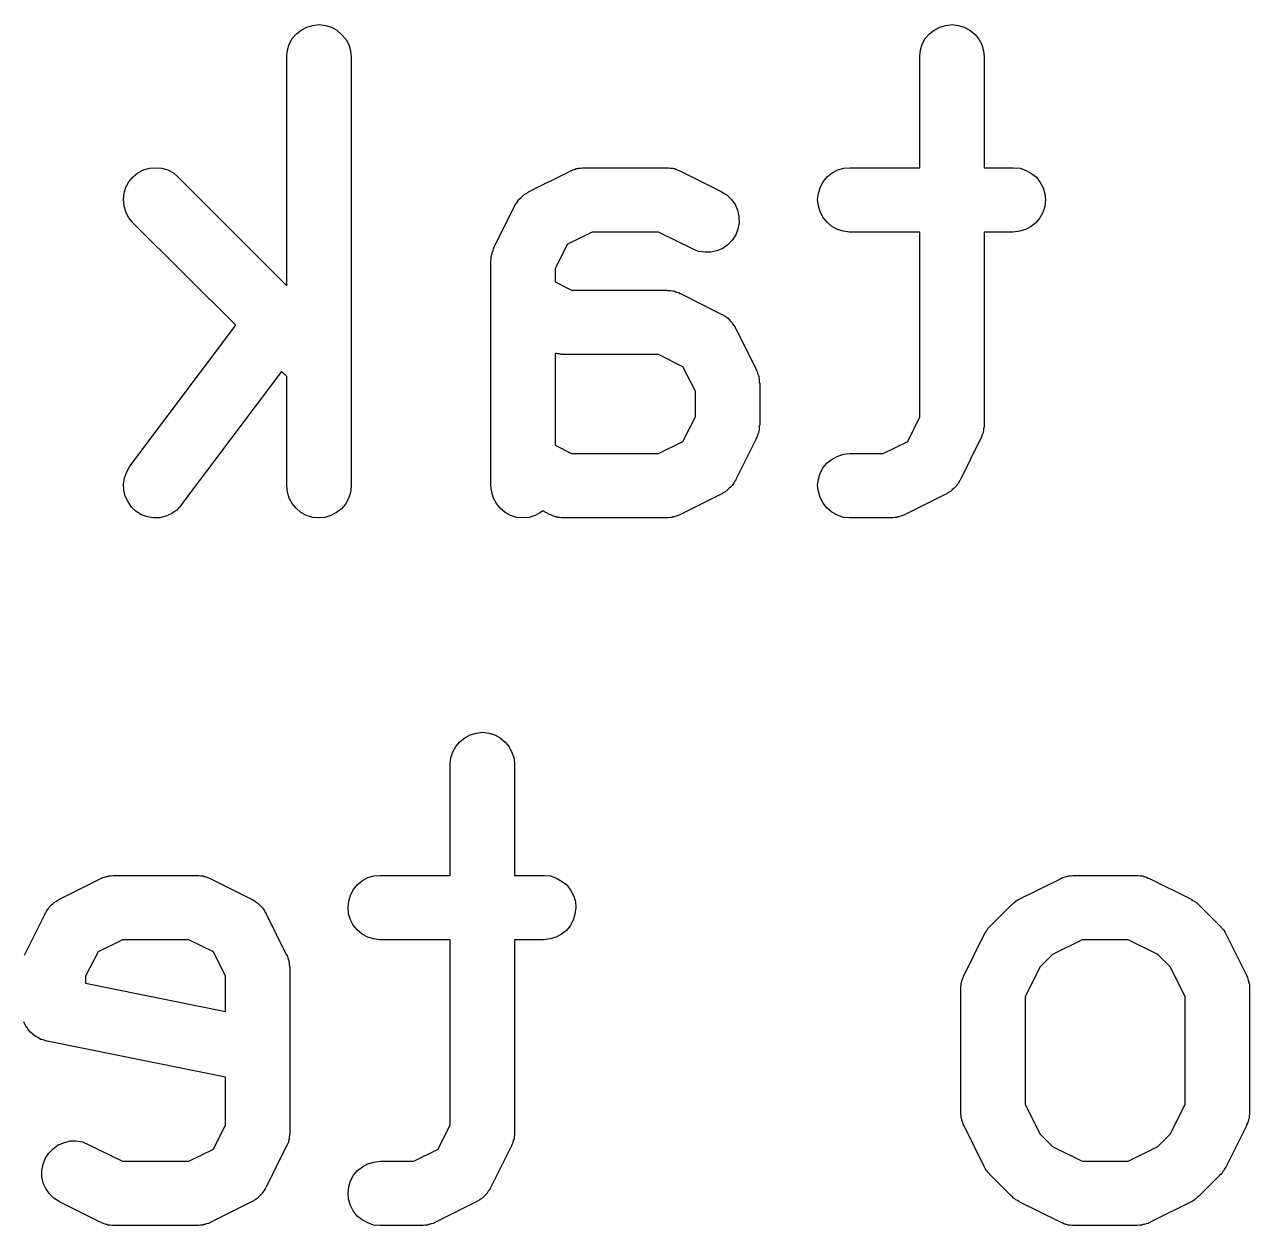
# Model space of a CAD drawing. Extents: x 131.5 to 184.4, y -145.8 to -137.7.
# Drawn here: x 160.279 to 163.136, y -145.467 to -142.667 of the extents above; entities that cross this region are included whole.
import ezdxf

# ---------------------------------------------------------------- set-up
doc = ezdxf.new("R2010")
doc.units = 0
doc.layers.add('BLACK', color=7, linetype='CONTINUOUS')

msp = doc.modelspace()

# ---------------------------------------------------------------- linework, layer by layer
at = {"layer": 'BLACK', "linetype": 'CONTINUOUS'}
for p, q in [((160.914, -142.689), (160.925, -142.68)), ((160.925, -142.68), (160.938, -142.673)), ((160.938, -142.673), (160.952, -142.669)), ((160.952, -142.669), (160.967, -142.667)), ((160.967, -142.667), (160.981, -142.669)), ((160.981, -142.669), (160.995, -142.673)), ((160.995, -142.673), (161.008, -142.68)), ((161.008, -142.68), (161.019, -142.69)), ((162.39, -142.689), (162.401, -142.68)), ((162.401, -142.68), (162.414, -142.673)), ((162.414, -142.673), (162.428, -142.669)), ((162.428, -142.669), (162.443, -142.667)), ((162.443, -142.667), (162.457, -142.669)), ((162.457, -142.669), (162.471, -142.673)), ((162.471, -142.673), (162.484, -142.68)), ((162.484, -142.68), (162.496, -142.69)), ((160.897, -142.713), (160.904, -142.7)), ((160.904, -142.7), (160.914, -142.689)), ((161.019, -142.69), (161.029, -142.701)), ((161.029, -142.701), (161.036, -142.714)), ((162.373, -142.713), (162.38, -142.7)), ((162.38, -142.7), (162.39, -142.689)), ((162.496, -142.69), (162.505, -142.701)), ((162.505, -142.701), (162.512, -142.714)), ((160.891, -142.741), (160.893, -142.727)), ((160.893, -142.727), (160.897, -142.713)), ((161.036, -142.714), (161.04, -142.728)), ((161.04, -142.728), (161.041, -142.742)), ((162.367, -142.741), (162.369, -142.727)), ((162.369, -142.727), (162.373, -142.713)), ((162.512, -142.714), (162.516, -142.728)), ((162.516, -142.728), (162.517, -142.742)), ((160.891, -142.742), (160.891, -142.741)), ((160.891, -143.276), (160.891, -142.742)), ((161.041, -142.742), (161.041, -143.742)), ((162.367, -142.742), (162.367, -142.741)), ((162.367, -143.001), (162.367, -142.742)), ((162.517, -142.742), (162.517, -143.001)), ((160.523, -143.034), (160.533, -143.022)), ((160.533, -143.022), (160.544, -143.013)), ((160.544, -143.013), (160.557, -143.006)), ((160.557, -143.006), (160.571, -143.002)), ((160.571, -143.002), (160.585, -143.001)), ((160.585, -143.001), (160.6, -143.002)), ((160.6, -143.002), (160.614, -143.006)), ((160.614, -143.006), (160.627, -143.013)), ((160.627, -143.013), (160.638, -143.023)), ((160.638, -143.023), (160.891, -143.276)), ((161.456, -143.056), (161.552, -143.009)), ((161.552, -143.009), (161.553, -143.008)), ((161.553, -143.008), (161.555, -143.007)), ((161.555, -143.007), (161.557, -143.006)), ((161.557, -143.006), (161.562, -143.005)), ((161.562, -143.005), (161.566, -143.003)), ((161.566, -143.003), (161.569, -143.003)), ((161.569, -143.003), (161.571, -143.002)), ((161.571, -143.002), (161.576, -143.002)), ((161.576, -143.002), (161.581, -143.001)), ((161.581, -143.001), (161.583, -143.001)), ((161.583, -143.001), (161.585, -143.001)), ((161.585, -143.001), (161.776, -143.001)), ((161.776, -143.001), (161.777, -143.001)), ((161.777, -143.001), (161.779, -143.001)), ((161.779, -143.001), (161.781, -143.001)), ((161.781, -143.001), (161.786, -143.002)), ((161.786, -143.002), (161.791, -143.002)), ((161.791, -143.002), (161.793, -143.003)), ((161.793, -143.003), (161.796, -143.003)), ((161.796, -143.003), (161.8, -143.005)), ((161.8, -143.005), (161.805, -143.007)), ((161.805, -143.007), (161.807, -143.008)), ((161.807, -143.008), (161.809, -143.009)), ((161.809, -143.009), (161.904, -143.056)), ((162.142, -143.034), (162.151, -143.022)), ((162.151, -143.022), (162.163, -143.013)), ((162.163, -143.013), (162.176, -143.006)), ((162.176, -143.006), (162.19, -143.002)), ((162.19, -143.002), (162.204, -143.001)), ((162.204, -143.001), (162.367, -143.001)), ((162.517, -143.001), (162.585, -143.001)), ((162.585, -143.001), (162.586, -143.001)), ((162.586, -143.001), (162.601, -143.002)), ((162.601, -143.002), (162.615, -143.007)), ((162.615, -143.007), (162.628, -143.014)), ((162.628, -143.014), (162.639, -143.023)), ((162.639, -143.023), (162.648, -143.035)), ((160.512, -143.06), (160.516, -143.046)), ((160.516, -143.046), (160.523, -143.034)), ((162.131, -143.061), (162.135, -143.047)), ((162.135, -143.047), (162.142, -143.034)), ((162.648, -143.035), (162.655, -143.048)), ((162.655, -143.048), (162.659, -143.062)), ((160.51, -143.075), (160.512, -143.06)), ((160.512, -143.09), (160.51, -143.075)), ((161.425, -143.086), (161.428, -143.081)), ((161.428, -143.081), (161.431, -143.077)), ((161.431, -143.077), (161.432, -143.075)), ((161.432, -143.075), (161.433, -143.074)), ((161.433, -143.074), (161.438, -143.07)), ((161.438, -143.07), (161.442, -143.066)), ((161.442, -143.066), (161.443, -143.065)), ((161.443, -143.065), (161.444, -143.064)), ((161.444, -143.064), (161.449, -143.061)), ((161.449, -143.061), (161.454, -143.058)), ((161.454, -143.058), (161.455, -143.057)), ((161.455, -143.057), (161.456, -143.056)), ((161.904, -143.056), (161.905, -143.057)), ((161.905, -143.057), (161.918, -143.065)), ((161.918, -143.065), (161.928, -143.075)), ((161.928, -143.075), (161.937, -143.087)), ((162.129, -143.075), (162.131, -143.061)), ((162.131, -143.09), (162.129, -143.075)), ((162.659, -143.062), (162.66, -143.076)), ((162.66, -143.076), (162.659, -143.091)), ((160.516, -143.104), (160.512, -143.09)), ((160.522, -143.117), (160.516, -143.104)), ((161.375, -143.185), (161.423, -143.09)), ((161.423, -143.089), (161.424, -143.087)), ((161.423, -143.09), (161.423, -143.089)), ((161.424, -143.087), (161.425, -143.086)), ((161.937, -143.087), (161.942, -143.1)), ((161.942, -143.1), (161.945, -143.115)), ((162.135, -143.104), (162.131, -143.09)), ((162.142, -143.117), (162.135, -143.104)), ((162.654, -143.105), (162.647, -143.118)), ((162.659, -143.091), (162.654, -143.105)), ((160.531, -143.128), (160.522, -143.117)), ((160.532, -143.129), (160.531, -143.128)), ((160.772, -143.368), (160.532, -143.129)), ((161.946, -143.129), (161.943, -143.144)), ((161.945, -143.115), (161.946, -143.129)), ((162.151, -143.128), (162.142, -143.117)), ((162.162, -143.138), (162.151, -143.128)), ((162.175, -143.145), (162.162, -143.138)), ((162.627, -143.138), (162.614, -143.145)), ((162.638, -143.129), (162.627, -143.138)), ((162.647, -143.118), (162.638, -143.129)), ((161.603, -143.151), (161.546, -143.179)), ((161.758, -143.151), (161.603, -143.151)), ((161.837, -143.19), (161.758, -143.151)), ((161.938, -143.157), (161.93, -143.17)), ((161.943, -143.144), (161.938, -143.157)), ((162.189, -143.149), (162.175, -143.145)), ((162.203, -143.151), (162.189, -143.149)), ((162.204, -143.151), (162.203, -143.151)), ((162.367, -143.151), (162.204, -143.151)), ((162.367, -143.582), (162.367, -143.151)), ((162.585, -143.151), (162.517, -143.151)), ((162.517, -143.151), (162.517, -143.6)), ((162.6, -143.149), (162.585, -143.151)), ((162.614, -143.145), (162.6, -143.149)), ((161.37, -143.199), (161.372, -143.194)), ((161.372, -143.194), (161.373, -143.189)), ((161.373, -143.189), (161.375, -143.187)), ((161.375, -143.187), (161.375, -143.185)), ((161.546, -143.179), (161.517, -143.236)), ((161.851, -143.196), (161.837, -143.19)), ((161.866, -143.198), (161.851, -143.196)), ((161.894, -143.195), (161.88, -143.198)), ((161.908, -143.189), (161.894, -143.195)), ((161.92, -143.18), (161.908, -143.189)), ((161.93, -143.17), (161.92, -143.18)), ((161.367, -143.218), (161.368, -143.215)), ((161.367, -143.219), (161.367, -143.218)), ((161.367, -143.742), (161.367, -143.219)), ((161.368, -143.208), (161.369, -143.203)), ((161.368, -143.213), (161.368, -143.208)), ((161.368, -143.215), (161.368, -143.213)), ((161.369, -143.203), (161.37, -143.201)), ((161.37, -143.201), (161.37, -143.199)), ((161.88, -143.198), (161.866, -143.198)), ((161.517, -143.236), (161.517, -143.267)), ((161.517, -143.267), (161.555, -143.286)), ((161.555, -143.286), (161.776, -143.286)), ((161.776, -143.286), (161.777, -143.286)), ((161.777, -143.286), (161.779, -143.287)), ((161.779, -143.287), (161.781, -143.287)), ((161.781, -143.287), (161.786, -143.287)), ((161.786, -143.287), (161.791, -143.288)), ((161.791, -143.288), (161.793, -143.289)), ((161.793, -143.289), (161.796, -143.289)), ((161.796, -143.289), (161.8, -143.291)), ((161.8, -143.291), (161.805, -143.292)), ((161.805, -143.292), (161.807, -143.294)), ((161.807, -143.294), (161.809, -143.294)), ((161.809, -143.294), (161.904, -143.342)), ((161.904, -143.342), (161.905, -143.342)), ((161.905, -143.342), (161.907, -143.343)), ((161.907, -143.343), (161.908, -143.344)), ((161.908, -143.344), (161.913, -143.347)), ((161.913, -143.347), (161.918, -143.35)), ((161.918, -143.35), (161.919, -143.352)), ((161.919, -143.352), (161.92, -143.352)), ((161.92, -143.352), (161.924, -143.357)), ((161.924, -143.357), (161.928, -143.361)), ((161.928, -143.361), (161.929, -143.362)), ((161.929, -143.362), (161.93, -143.363)), ((161.93, -143.363), (161.933, -143.368)), ((160.525, -143.697), (160.772, -143.368)), ((161.933, -143.368), (161.937, -143.373)), ((161.937, -143.373), (161.937, -143.374)), ((161.937, -143.374), (161.938, -143.376)), ((161.938, -143.376), (161.986, -143.471)), ((161.518, -143.434), (161.517, -143.434)), ((161.517, -143.434), (161.517, -143.648)), ((161.52, -143.434), (161.518, -143.434)), ((161.522, -143.435), (161.52, -143.434)), ((161.527, -143.435), (161.522, -143.435)), ((161.532, -143.436), (161.527, -143.435)), ((161.534, -143.436), (161.532, -143.436)), ((161.537, -143.436), (161.534, -143.436)), ((161.538, -143.436), (161.537, -143.436)), ((161.758, -143.436), (161.538, -143.436)), ((161.815, -143.465), (161.758, -143.436)), ((160.879, -143.476), (160.645, -143.787)), ((160.891, -143.488), (160.879, -143.476)), ((161.844, -143.522), (161.815, -143.465)), ((161.986, -143.471), (161.986, -143.472)), ((161.986, -143.472), (161.987, -143.474)), ((161.987, -143.474), (161.988, -143.476)), ((161.988, -143.476), (161.989, -143.481)), ((161.989, -143.481), (161.991, -143.485)), ((160.891, -143.742), (160.891, -143.488)), ((161.991, -143.485), (161.992, -143.488)), ((161.992, -143.488), (161.992, -143.49)), ((161.992, -143.49), (161.993, -143.495)), ((161.993, -143.495), (161.993, -143.5)), ((161.993, -143.5), (161.993, -143.502)), ((161.993, -143.502), (161.994, -143.504)), ((161.994, -143.504), (161.994, -143.6)), ((161.844, -143.582), (161.844, -143.522)), ((161.815, -143.639), (161.844, -143.582)), ((162.339, -143.639), (162.367, -143.582)), ((161.989, -143.624), (161.988, -143.629)), ((161.991, -143.619), (161.989, -143.624)), ((161.992, -143.615), (161.991, -143.617)), ((161.991, -143.617), (161.991, -143.619)), ((161.993, -143.61), (161.992, -143.615)), ((161.994, -143.601), (161.993, -143.603)), ((161.993, -143.603), (161.993, -143.605)), ((161.993, -143.605), (161.993, -143.61)), ((161.994, -143.6), (161.994, -143.601)), ((162.513, -143.624), (162.511, -143.629)), ((162.515, -143.619), (162.513, -143.624)), ((162.516, -143.615), (162.515, -143.617)), ((162.515, -143.617), (162.515, -143.619)), ((162.517, -143.605), (162.516, -143.61)), ((162.516, -143.61), (162.516, -143.615)), ((162.517, -143.6), (162.517, -143.601)), ((162.517, -143.601), (162.517, -143.603)), ((162.517, -143.603), (162.517, -143.605)), ((161.517, -143.648), (161.555, -143.667)), ((161.758, -143.667), (161.815, -143.639)), ((161.986, -143.633), (161.938, -143.728)), ((161.988, -143.629), (161.986, -143.631)), ((161.986, -143.631), (161.986, -143.633)), ((162.282, -143.667), (162.339, -143.639)), ((162.509, -143.633), (162.462, -143.728)), ((162.51, -143.631), (162.509, -143.633)), ((162.511, -143.629), (162.51, -143.631)), ((161.555, -143.667), (161.758, -143.667)), ((162.151, -143.689), (162.163, -143.68)), ((162.163, -143.68), (162.176, -143.673)), ((162.176, -143.673), (162.19, -143.669)), ((162.19, -143.669), (162.204, -143.667)), ((162.204, -143.667), (162.282, -143.667)), ((160.513, -143.724), (160.518, -143.71)), ((160.518, -143.71), (160.525, -143.697)), ((162.135, -143.713), (162.142, -143.7)), ((162.142, -143.7), (162.151, -143.689)), ((160.51, -143.738), (160.513, -143.724)), ((160.511, -143.753), (160.51, -143.738)), ((161.933, -143.737), (161.93, -143.742)), ((161.936, -143.732), (161.933, -143.737)), ((161.937, -143.731), (161.936, -143.732)), ((161.938, -143.729), (161.937, -143.731)), ((161.938, -143.728), (161.938, -143.729)), ((162.129, -143.742), (162.131, -143.727)), ((162.131, -143.727), (162.135, -143.713)), ((162.457, -143.737), (162.453, -143.742)), ((162.46, -143.732), (162.457, -143.737)), ((162.461, -143.729), (162.46, -143.731)), ((162.46, -143.731), (162.46, -143.732)), ((162.462, -143.728), (162.461, -143.729)), ((160.514, -143.767), (160.511, -143.753)), ((160.521, -143.78), (160.514, -143.767)), ((160.893, -143.757), (160.891, -143.742)), ((160.897, -143.771), (160.893, -143.757)), ((161.04, -143.758), (161.035, -143.772)), ((161.041, -143.743), (161.04, -143.758)), ((161.041, -143.742), (161.041, -143.743)), ((161.369, -143.757), (161.367, -143.742)), ((161.373, -143.771), (161.369, -143.757)), ((161.904, -143.762), (161.809, -143.809)), ((161.906, -143.761), (161.904, -143.762)), ((161.907, -143.76), (161.906, -143.761)), ((161.912, -143.757), (161.907, -143.76)), ((161.917, -143.754), (161.912, -143.757)), ((161.918, -143.753), (161.917, -143.754)), ((161.919, -143.752), (161.918, -143.753)), ((161.923, -143.748), (161.919, -143.752)), ((161.928, -143.744), (161.923, -143.748)), ((161.93, -143.742), (161.928, -143.743)), ((161.928, -143.743), (161.928, -143.744)), ((162.131, -143.756), (162.129, -143.742)), ((162.135, -143.77), (162.131, -143.756)), ((162.428, -143.762), (162.333, -143.809)), ((162.43, -143.761), (162.428, -143.762)), ((162.431, -143.76), (162.43, -143.761)), ((162.436, -143.757), (162.431, -143.76)), ((162.441, -143.754), (162.436, -143.757)), ((162.442, -143.753), (162.441, -143.754)), ((162.443, -143.752), (162.442, -143.753)), ((162.447, -143.748), (162.443, -143.752)), ((162.451, -143.744), (162.447, -143.748)), ((162.452, -143.743), (162.451, -143.744)), ((162.453, -143.742), (162.452, -143.743)), ((160.529, -143.792), (160.521, -143.78)), ((160.54, -143.802), (160.529, -143.792)), ((160.645, -143.788), (160.635, -143.799)), ((160.645, -143.787), (160.645, -143.788)), ((160.904, -143.784), (160.897, -143.771)), ((160.913, -143.795), (160.904, -143.784)), ((160.924, -143.805), (160.913, -143.795)), ((161.019, -143.796), (161.007, -143.805)), ((161.028, -143.785), (161.019, -143.796)), ((161.035, -143.772), (161.028, -143.785)), ((161.38, -143.784), (161.373, -143.771)), ((161.389, -143.795), (161.38, -143.784)), ((161.4, -143.805), (161.389, -143.795)), ((162.142, -143.783), (162.135, -143.77)), ((162.151, -143.795), (162.142, -143.783)), ((162.162, -143.804), (162.151, -143.795)), ((160.552, -143.81), (160.54, -143.802)), ((160.566, -143.815), (160.552, -143.81)), ((160.58, -143.817), (160.566, -143.815)), ((160.595, -143.817), (160.58, -143.817)), ((160.609, -143.813), (160.595, -143.817)), ((160.623, -143.807), (160.609, -143.813)), ((160.635, -143.799), (160.623, -143.807)), ((160.937, -143.812), (160.924, -143.805)), ((160.951, -143.816), (160.937, -143.812)), ((160.966, -143.817), (160.951, -143.816)), ((160.98, -143.816), (160.966, -143.817)), ((160.994, -143.812), (160.98, -143.816)), ((161.007, -143.805), (160.994, -143.812)), ((161.413, -143.812), (161.4, -143.805)), ((161.427, -143.816), (161.413, -143.812)), ((161.442, -143.817), (161.427, -143.816)), ((161.456, -143.816), (161.442, -143.817)), ((161.47, -143.812), (161.456, -143.816)), ((161.483, -143.805), (161.47, -143.812)), ((161.488, -143.801), (161.483, -143.805)), ((161.504, -143.809), (161.488, -143.801)), ((161.506, -143.81), (161.504, -143.809)), ((161.508, -143.811), (161.506, -143.81)), ((161.513, -143.813), (161.508, -143.811)), ((161.518, -143.815), (161.513, -143.813)), ((161.52, -143.815), (161.518, -143.815)), ((161.522, -143.816), (161.52, -143.815)), ((161.527, -143.816), (161.522, -143.816)), ((161.532, -143.817), (161.527, -143.816)), ((161.534, -143.817), (161.532, -143.817)), ((161.537, -143.817), (161.534, -143.817)), ((161.538, -143.817), (161.537, -143.817)), ((161.776, -143.817), (161.538, -143.817)), ((161.778, -143.817), (161.776, -143.817)), ((161.78, -143.817), (161.778, -143.817)), ((161.785, -143.816), (161.78, -143.817)), ((161.79, -143.816), (161.785, -143.816)), ((161.792, -143.815), (161.79, -143.816)), ((161.795, -143.815), (161.792, -143.815)), ((161.799, -143.813), (161.795, -143.815)), ((161.804, -143.812), (161.799, -143.813)), ((161.806, -143.811), (161.804, -143.812)), ((161.808, -143.81), (161.806, -143.811)), ((161.809, -143.809), (161.808, -143.81)), ((162.175, -143.811), (162.162, -143.804)), ((162.189, -143.816), (162.175, -143.811)), ((162.203, -143.817), (162.189, -143.816)), ((162.204, -143.817), (162.203, -143.817)), ((162.3, -143.817), (162.204, -143.817)), ((162.302, -143.817), (162.3, -143.817)), ((162.304, -143.817), (162.302, -143.817)), ((162.309, -143.816), (162.304, -143.817)), ((162.314, -143.816), (162.309, -143.816)), ((162.316, -143.815), (162.314, -143.816)), ((162.318, -143.815), (162.316, -143.815)), ((162.323, -143.813), (162.318, -143.815)), ((162.328, -143.812), (162.323, -143.813)), ((162.33, -143.811), (162.328, -143.812)), ((162.332, -143.81), (162.33, -143.811)), ((162.333, -143.809), (162.332, -143.81)), ((161.295, -144.339), (161.306, -144.33)), ((161.306, -144.33), (161.319, -144.323)), ((161.319, -144.323), (161.333, -144.319)), ((161.333, -144.319), (161.348, -144.317)), ((161.348, -144.317), (161.362, -144.319)), ((161.362, -144.319), (161.376, -144.323)), ((161.376, -144.323), (161.389, -144.33)), ((161.389, -144.33), (161.4, -144.34)), ((161.274, -144.377), (161.278, -144.363)), ((161.278, -144.363), (161.285, -144.35)), ((161.285, -144.35), (161.295, -144.339)), ((161.4, -144.34), (161.41, -144.351)), ((161.41, -144.351), (161.416, -144.364)), ((161.416, -144.364), (161.421, -144.378)), ((161.272, -144.391), (161.274, -144.377)), ((161.272, -144.392), (161.272, -144.391)), ((161.272, -144.651), (161.272, -144.392)), ((161.421, -144.378), (161.422, -144.392)), ((161.422, -144.392), (161.422, -144.651)), ((160.466, -144.655), (160.471, -144.653)), ((160.471, -144.653), (160.473, -144.653)), ((160.473, -144.653), (160.475, -144.652)), ((160.475, -144.652), (160.481, -144.652)), ((160.481, -144.652), (160.486, -144.651)), ((160.486, -144.651), (160.488, -144.651)), ((160.488, -144.651), (160.49, -144.651)), ((160.49, -144.651), (160.68, -144.651)), ((160.68, -144.651), (160.682, -144.651)), ((160.682, -144.651), (160.684, -144.651)), ((160.684, -144.651), (160.686, -144.651)), ((160.686, -144.651), (160.691, -144.652)), ((160.691, -144.652), (160.696, -144.652)), ((160.696, -144.652), (160.698, -144.653)), ((160.698, -144.653), (160.7, -144.653)), ((160.7, -144.653), (160.705, -144.655)), ((161.08, -144.656), (161.094, -144.652)), ((161.094, -144.652), (161.109, -144.651)), ((161.109, -144.651), (161.272, -144.651)), ((161.422, -144.651), (161.49, -144.651)), ((161.49, -144.651), (161.491, -144.651)), ((161.491, -144.651), (161.506, -144.652)), ((161.506, -144.652), (161.52, -144.657)), ((162.704, -144.655), (162.709, -144.653)), ((162.709, -144.653), (162.711, -144.653)), ((162.711, -144.653), (162.714, -144.652)), ((162.714, -144.652), (162.719, -144.652)), ((162.719, -144.652), (162.724, -144.651)), ((162.724, -144.651), (162.726, -144.651)), ((162.726, -144.651), (162.728, -144.651)), ((162.728, -144.651), (162.871, -144.651)), ((162.871, -144.651), (162.872, -144.651)), ((162.872, -144.651), (162.874, -144.651)), ((162.874, -144.651), (162.876, -144.651)), ((162.876, -144.651), (162.881, -144.652)), ((162.881, -144.652), (162.887, -144.652)), ((162.887, -144.652), (162.889, -144.653)), ((162.889, -144.653), (162.891, -144.653)), ((162.891, -144.653), (162.896, -144.655)), ((160.361, -144.706), (160.456, -144.659)), ((160.456, -144.659), (160.457, -144.658)), ((160.457, -144.658), (160.459, -144.657)), ((160.459, -144.657), (160.461, -144.656)), ((160.461, -144.656), (160.466, -144.655)), ((160.705, -144.655), (160.71, -144.657)), ((160.71, -144.657), (160.712, -144.658)), ((160.712, -144.658), (160.714, -144.659)), ((160.714, -144.659), (160.809, -144.706)), ((161.047, -144.684), (161.056, -144.672)), ((161.056, -144.672), (161.068, -144.663)), ((161.068, -144.663), (161.08, -144.656)), ((161.52, -144.657), (161.532, -144.664)), ((161.532, -144.664), (161.544, -144.673)), ((161.544, -144.673), (161.553, -144.685)), ((162.599, -144.706), (162.695, -144.659)), ((162.695, -144.658), (162.698, -144.657)), ((162.695, -144.659), (162.695, -144.658)), ((162.698, -144.657), (162.7, -144.656)), ((162.7, -144.656), (162.704, -144.655)), ((162.896, -144.655), (162.9, -144.657)), ((162.9, -144.657), (162.902, -144.658)), ((162.902, -144.658), (162.904, -144.659)), ((162.904, -144.659), (163, -144.706)), ((160.354, -144.711), (160.358, -144.708)), ((160.358, -144.708), (160.36, -144.707)), ((160.36, -144.707), (160.361, -144.706)), ((160.809, -144.706), (160.81, -144.707)), ((160.81, -144.707), (160.812, -144.708)), ((160.812, -144.708), (160.813, -144.708)), ((160.813, -144.708), (160.818, -144.712)), ((161.036, -144.711), (161.04, -144.697)), ((161.04, -144.697), (161.047, -144.684)), ((161.553, -144.685), (161.56, -144.698)), ((161.56, -144.698), (161.564, -144.712)), ((162.59, -144.712), (162.592, -144.71)), ((162.592, -144.71), (162.596, -144.708)), ((162.596, -144.708), (162.599, -144.706)), ((163, -144.706), (163.001, -144.707)), ((163.001, -144.707), (163.004, -144.709)), ((163.004, -144.709), (163.008, -144.711)), ((160.328, -144.739), (160.329, -144.737)), ((160.329, -144.737), (160.33, -144.736)), ((160.33, -144.736), (160.333, -144.731)), ((160.333, -144.731), (160.336, -144.727)), ((160.336, -144.727), (160.337, -144.725)), ((160.337, -144.725), (160.338, -144.724)), ((160.338, -144.724), (160.342, -144.72)), ((160.342, -144.72), (160.346, -144.716)), ((160.346, -144.716), (160.348, -144.715)), ((160.348, -144.715), (160.349, -144.714)), ((160.349, -144.714), (160.354, -144.711)), ((160.818, -144.712), (160.822, -144.715)), ((160.822, -144.715), (160.824, -144.716)), ((160.824, -144.716), (160.825, -144.717)), ((160.825, -144.717), (160.829, -144.721)), ((160.829, -144.721), (160.833, -144.725)), ((160.833, -144.725), (160.834, -144.726)), ((160.834, -144.726), (160.835, -144.727)), ((160.835, -144.727), (160.838, -144.732)), ((160.838, -144.732), (160.841, -144.737)), ((160.841, -144.737), (160.842, -144.738)), ((160.842, -144.738), (160.843, -144.74)), ((161.034, -144.725), (161.036, -144.711)), ((161.035, -144.74), (161.034, -144.725)), ((161.565, -144.726), (161.563, -144.741)), ((161.564, -144.712), (161.565, -144.726)), ((162.532, -144.768), (162.58, -144.72)), ((162.58, -144.72), (162.581, -144.72)), ((162.581, -144.72), (162.584, -144.717)), ((162.584, -144.717), (162.587, -144.714)), ((162.587, -144.714), (162.59, -144.712)), ((163.008, -144.711), (163.01, -144.713)), ((163.01, -144.713), (163.013, -144.715)), ((163.013, -144.715), (163.016, -144.718)), ((163.016, -144.718), (163.019, -144.72)), ((163.019, -144.72), (163.067, -144.768)), ((160.28, -144.835), (160.328, -144.74)), ((160.328, -144.74), (160.328, -144.739)), ((160.843, -144.74), (160.89, -144.835)), ((161.04, -144.754), (161.035, -144.74)), ((161.046, -144.767), (161.04, -144.754)), ((161.055, -144.778), (161.046, -144.767)), ((161.559, -144.755), (161.552, -144.768)), ((161.563, -144.741), (161.559, -144.755)), ((161.067, -144.788), (161.055, -144.778)), ((161.08, -144.795), (161.067, -144.788)), ((161.093, -144.799), (161.08, -144.795)), ((161.519, -144.795), (161.505, -144.799)), ((161.532, -144.788), (161.519, -144.795)), ((161.543, -144.779), (161.532, -144.788)), ((161.552, -144.768), (161.543, -144.779)), ((162.471, -144.883), (162.518, -144.787)), ((162.518, -144.787), (162.519, -144.786)), ((162.519, -144.786), (162.521, -144.783)), ((162.521, -144.783), (162.523, -144.779)), ((162.523, -144.779), (162.525, -144.777)), ((162.525, -144.777), (162.527, -144.774)), ((162.527, -144.774), (162.53, -144.771)), ((162.53, -144.771), (162.532, -144.768)), ((163.067, -144.768), (163.068, -144.769)), ((163.068, -144.769), (163.07, -144.772)), ((163.07, -144.772), (163.073, -144.775)), ((163.073, -144.775), (163.075, -144.778)), ((163.075, -144.778), (163.077, -144.78)), ((163.077, -144.78), (163.079, -144.784)), ((163.079, -144.784), (163.081, -144.787)), ((163.081, -144.787), (163.129, -144.883)), ((160.508, -144.801), (160.451, -144.829)), ((160.663, -144.801), (160.508, -144.801)), ((160.72, -144.829), (160.663, -144.801)), ((161.108, -144.801), (161.093, -144.799)), ((161.109, -144.801), (161.108, -144.801)), ((161.272, -144.801), (161.109, -144.801)), ((161.272, -145.232), (161.272, -144.801)), ((161.49, -144.801), (161.422, -144.801)), ((161.422, -144.801), (161.422, -145.25)), ((161.505, -144.799), (161.49, -144.801)), ((162.746, -144.801), (162.677, -144.835)), ((162.853, -144.801), (162.746, -144.801)), ((162.922, -144.835), (162.853, -144.801)), ((160.279, -144.837), (160.28, -144.835)), ((160.451, -144.829), (160.422, -144.886)), ((160.748, -144.886), (160.72, -144.829)), ((160.89, -144.835), (160.891, -144.836)), ((160.891, -144.836), (160.892, -144.838)), ((160.892, -144.838), (160.893, -144.84)), ((160.893, -144.84), (160.894, -144.845)), ((160.894, -144.845), (160.896, -144.85)), ((160.896, -144.85), (160.896, -144.852)), ((160.896, -144.852), (160.897, -144.854)), ((162.677, -144.835), (162.647, -144.865)), ((162.952, -144.865), (162.922, -144.835)), ((160.897, -144.854), (160.897, -144.859)), ((160.897, -144.859), (160.898, -144.864)), ((160.898, -144.864), (160.898, -144.866)), ((160.898, -144.866), (160.898, -144.869)), ((160.898, -144.869), (160.898, -145.25)), ((162.647, -144.865), (162.613, -144.934)), ((162.986, -144.934), (162.952, -144.865)), ((160.422, -144.886), (160.422, -144.902)), ((160.422, -144.902), (160.748, -144.968)), ((160.748, -144.968), (160.748, -144.886)), ((162.463, -144.911), (162.464, -144.906)), ((162.464, -144.901), (162.465, -144.898)), ((162.464, -144.906), (162.464, -144.901)), ((162.465, -144.896), (162.467, -144.892)), ((162.465, -144.898), (162.465, -144.896)), ((162.467, -144.892), (162.469, -144.887)), ((162.469, -144.887), (162.47, -144.885)), ((162.47, -144.885), (162.471, -144.883)), ((163.129, -144.883), (163.129, -144.884)), ((163.129, -144.884), (163.13, -144.886)), ((163.13, -144.886), (163.131, -144.888)), ((163.131, -144.888), (163.132, -144.893)), ((163.132, -144.893), (163.134, -144.897)), ((163.134, -144.897), (163.134, -144.9)), ((163.134, -144.9), (163.135, -144.902)), ((163.135, -144.902), (163.136, -144.907)), ((163.136, -144.907), (163.136, -144.912)), ((162.463, -144.913), (162.463, -144.911)), ((162.463, -144.915), (162.463, -144.913)), ((162.463, -144.916), (162.463, -144.915)), ((162.463, -145.202), (162.463, -144.916)), ((162.613, -144.934), (162.613, -145.184)), ((162.986, -145.184), (162.986, -144.934)), ((163.136, -144.912), (163.136, -144.914)), ((163.136, -144.914), (163.136, -144.916)), ((163.136, -144.916), (163.136, -145.202)), ((160.281, -144.999), (160.278, -144.992)), ((160.284, -145.005), (160.281, -144.999)), ((160.285, -145.005), (160.284, -145.005)), ((160.289, -145.011), (160.285, -145.005)), ((160.285, -145.005), (160.285, -145.005)), ((160.293, -145.016), (160.289, -145.011)), ((160.294, -145.016), (160.293, -145.016)), ((160.294, -145.017), (160.294, -145.016)), ((160.299, -145.021), (160.294, -145.017)), ((160.305, -145.026), (160.299, -145.021)), ((160.311, -145.029), (160.305, -145.026)), ((160.305, -145.026), (160.305, -145.026)), ((160.305, -145.026), (160.305, -145.026)), ((160.317, -145.033), (160.311, -145.029)), ((160.318, -145.033), (160.317, -145.033)), ((160.325, -145.035), (160.318, -145.033)), ((160.318, -145.033), (160.318, -145.033)), ((160.331, -145.037), (160.325, -145.035)), ((160.332, -145.037), (160.331, -145.037)), ((160.748, -145.121), (160.332, -145.037)), ((160.332, -145.037), (160.332, -145.037)), ((160.332, -145.037), (160.332, -145.037)), ((160.332, -145.037), (160.332, -145.037)), ((160.748, -145.232), (160.748, -145.121)), ((162.613, -145.184), (162.647, -145.253)), ((162.952, -145.253), (162.986, -145.184)), ((162.463, -145.204), (162.463, -145.202)), ((162.463, -145.206), (162.463, -145.204)), ((162.464, -145.211), (162.463, -145.206)), ((162.464, -145.216), (162.464, -145.211)), ((162.465, -145.219), (162.464, -145.216)), ((162.465, -145.221), (162.465, -145.219)), ((162.467, -145.226), (162.465, -145.221)), ((163.134, -145.222), (163.132, -145.227)), ((163.135, -145.217), (163.134, -145.22)), ((163.134, -145.22), (163.134, -145.222)), ((163.136, -145.207), (163.135, -145.212)), ((163.135, -145.212), (163.135, -145.217)), ((163.136, -145.202), (163.136, -145.203)), ((163.136, -145.203), (163.136, -145.205)), ((163.136, -145.205), (163.136, -145.207)), ((160.72, -145.289), (160.748, -145.232)), ((160.898, -145.25), (160.898, -145.251)), ((160.898, -145.251), (160.898, -145.253)), ((160.898, -145.253), (160.898, -145.255)), ((161.244, -145.289), (161.272, -145.232)), ((161.422, -145.25), (161.422, -145.251)), ((161.422, -145.251), (161.422, -145.253)), ((161.422, -145.253), (161.422, -145.255)), ((162.468, -145.23), (162.467, -145.226)), ((162.469, -145.232), (162.468, -145.23)), ((162.47, -145.235), (162.469, -145.232)), ((162.471, -145.235), (162.47, -145.235)), ((162.518, -145.331), (162.471, -145.235)), ((162.647, -145.253), (162.677, -145.283)), ((162.922, -145.283), (162.952, -145.253)), ((163.129, -145.235), (163.081, -145.331)), ((163.13, -145.231), (163.129, -145.233)), ((163.129, -145.233), (163.129, -145.235)), ((163.132, -145.227), (163.13, -145.231)), ((160.346, -145.288), (160.358, -145.279)), ((160.358, -145.279), (160.371, -145.274)), ((160.371, -145.274), (160.386, -145.27)), ((160.386, -145.27), (160.4, -145.27)), ((160.4, -145.27), (160.415, -145.272)), ((160.415, -145.272), (160.428, -145.278)), ((160.428, -145.278), (160.508, -145.317)), ((160.891, -145.281), (160.89, -145.283)), ((160.892, -145.279), (160.891, -145.281)), ((160.894, -145.274), (160.892, -145.279)), ((160.896, -145.269), (160.894, -145.274)), ((160.897, -145.265), (160.896, -145.267)), ((160.896, -145.267), (160.896, -145.269)), ((160.898, -145.255), (160.897, -145.26)), ((160.897, -145.26), (160.897, -145.265)), ((161.415, -145.281), (161.414, -145.283)), ((161.416, -145.279), (161.415, -145.281)), ((161.418, -145.274), (161.416, -145.279)), ((161.419, -145.269), (161.418, -145.274)), ((161.42, -145.267), (161.419, -145.269)), ((161.421, -145.265), (161.42, -145.267)), ((161.422, -145.255), (161.421, -145.26)), ((161.421, -145.26), (161.421, -145.265)), ((160.328, -145.311), (160.336, -145.298)), ((160.336, -145.298), (160.346, -145.288)), ((160.663, -145.317), (160.72, -145.289)), ((160.89, -145.283), (160.843, -145.378)), ((161.187, -145.317), (161.244, -145.289)), ((161.414, -145.283), (161.367, -145.378)), ((162.677, -145.283), (162.746, -145.317)), ((162.853, -145.317), (162.922, -145.283)), ((160.32, -145.339), (160.323, -145.324)), ((160.323, -145.324), (160.328, -145.311)), ((160.508, -145.317), (160.663, -145.317)), ((161.056, -145.339), (161.068, -145.33)), ((161.068, -145.33), (161.08, -145.323)), ((161.08, -145.323), (161.094, -145.319)), ((161.094, -145.319), (161.109, -145.317)), ((161.109, -145.317), (161.187, -145.317)), ((162.52, -145.334), (162.518, -145.331)), ((162.522, -145.338), (162.52, -145.334)), ((162.524, -145.34), (162.522, -145.338)), ((162.746, -145.317), (162.853, -145.317)), ((163.078, -145.335), (163.076, -145.339)), ((163.08, -145.332), (163.078, -145.335)), ((163.081, -145.331), (163.08, -145.332)), ((160.32, -145.353), (160.32, -145.339)), ((160.323, -145.368), (160.32, -145.353)), ((161.036, -145.377), (161.04, -145.363)), ((161.04, -145.363), (161.047, -145.35)), ((161.047, -145.35), (161.056, -145.339)), ((162.526, -145.343), (162.524, -145.34)), ((162.529, -145.346), (162.526, -145.343)), ((162.531, -145.349), (162.529, -145.346)), ((162.532, -145.35), (162.531, -145.349)), ((162.58, -145.398), (162.532, -145.35)), ((163.067, -145.35), (163.019, -145.398)), ((163.07, -145.347), (163.067, -145.35)), ((163.072, -145.344), (163.07, -145.347)), ((163.074, -145.341), (163.072, -145.344)), ((163.076, -145.339), (163.074, -145.341)), ((160.329, -145.381), (160.323, -145.368)), ((160.338, -145.393), (160.329, -145.381)), ((160.348, -145.403), (160.338, -145.393)), ((160.832, -145.394), (160.828, -145.398)), ((160.833, -145.393), (160.832, -145.394)), ((160.834, -145.392), (160.833, -145.393)), ((160.837, -145.387), (160.834, -145.392)), ((160.841, -145.382), (160.837, -145.387)), ((160.842, -145.379), (160.841, -145.381)), ((160.841, -145.381), (160.841, -145.382)), ((160.843, -145.378), (160.842, -145.379)), ((161.034, -145.392), (161.036, -145.377)), ((161.035, -145.406), (161.034, -145.392)), ((161.356, -145.394), (161.352, -145.398)), ((161.357, -145.393), (161.356, -145.394)), ((161.358, -145.392), (161.357, -145.393)), ((161.361, -145.387), (161.358, -145.392)), ((161.365, -145.382), (161.361, -145.387)), ((161.366, -145.379), (161.365, -145.381)), ((161.365, -145.381), (161.365, -145.382)), ((161.367, -145.378), (161.366, -145.379)), ((160.36, -145.411), (160.348, -145.403)), ((160.361, -145.412), (160.36, -145.411)), ((160.456, -145.459), (160.361, -145.412)), ((160.809, -145.412), (160.714, -145.459)), ((160.811, -145.411), (160.809, -145.412)), ((160.812, -145.41), (160.811, -145.411)), ((160.817, -145.407), (160.812, -145.41)), ((160.822, -145.404), (160.817, -145.407)), ((160.823, -145.403), (160.822, -145.404)), ((160.824, -145.402), (160.823, -145.403)), ((160.828, -145.398), (160.824, -145.402)), ((161.04, -145.42), (161.035, -145.406)), ((161.046, -145.433), (161.04, -145.42)), ((161.333, -145.412), (161.238, -145.459)), ((161.334, -145.411), (161.333, -145.412)), ((161.336, -145.41), (161.334, -145.411)), ((161.341, -145.407), (161.336, -145.41)), ((161.345, -145.404), (161.341, -145.407)), ((161.347, -145.403), (161.345, -145.404)), ((161.348, -145.402), (161.347, -145.403)), ((161.352, -145.398), (161.348, -145.402)), ((162.583, -145.4), (162.58, -145.398)), ((162.586, -145.403), (162.583, -145.4)), ((162.589, -145.405), (162.586, -145.403)), ((162.591, -145.407), (162.589, -145.405)), ((162.595, -145.409), (162.591, -145.407)), ((162.598, -145.411), (162.595, -145.409)), ((162.599, -145.412), (162.598, -145.411)), ((162.695, -145.459), (162.599, -145.412)), ((163, -145.412), (162.904, -145.459)), ((163.003, -145.41), (163, -145.412)), ((163.007, -145.408), (163.003, -145.41)), ((163.009, -145.406), (163.007, -145.408)), ((163.012, -145.404), (163.009, -145.406)), ((163.015, -145.401), (163.012, -145.404)), ((163.018, -145.399), (163.015, -145.401)), ((163.019, -145.398), (163.018, -145.399)), ((161.055, -145.445), (161.046, -145.433)), ((161.067, -145.454), (161.055, -145.445)), ((160.459, -145.46), (160.456, -145.459)), ((160.46, -145.461), (160.459, -145.46)), ((160.465, -145.463), (160.46, -145.461)), ((160.47, -145.465), (160.465, -145.463)), ((160.472, -145.465), (160.47, -145.465)), ((160.474, -145.466), (160.472, -145.465)), ((160.479, -145.466), (160.474, -145.466)), ((160.485, -145.467), (160.479, -145.466)), ((160.487, -145.467), (160.485, -145.467)), ((160.489, -145.467), (160.487, -145.467)), ((160.49, -145.467), (160.489, -145.467)), ((160.68, -145.467), (160.49, -145.467)), ((160.683, -145.467), (160.68, -145.467)), ((160.685, -145.467), (160.683, -145.467)), ((160.69, -145.466), (160.685, -145.467)), ((160.695, -145.466), (160.69, -145.466)), ((160.697, -145.465), (160.695, -145.466)), ((160.699, -145.465), (160.697, -145.465)), ((160.704, -145.463), (160.699, -145.465)), ((160.709, -145.462), (160.704, -145.463)), ((160.711, -145.461), (160.709, -145.462)), ((160.713, -145.46), (160.711, -145.461)), ((160.714, -145.459), (160.713, -145.46)), ((161.08, -145.461), (161.067, -145.454)), ((161.093, -145.466), (161.08, -145.461)), ((161.108, -145.467), (161.093, -145.466)), ((161.109, -145.467), (161.108, -145.467)), ((161.204, -145.467), (161.109, -145.467)), ((161.206, -145.467), (161.204, -145.467)), ((161.209, -145.467), (161.206, -145.467)), ((161.214, -145.466), (161.209, -145.467)), ((161.219, -145.466), (161.214, -145.466)), ((161.221, -145.465), (161.219, -145.466)), ((161.223, -145.465), (161.221, -145.465)), ((161.228, -145.463), (161.223, -145.465)), ((161.233, -145.462), (161.228, -145.463)), ((161.235, -145.461), (161.233, -145.462)), ((161.237, -145.46), (161.235, -145.461)), ((161.238, -145.459), (161.237, -145.46)), ((162.697, -145.46), (162.695, -145.459)), ((162.699, -145.461), (162.697, -145.46)), ((162.703, -145.463), (162.699, -145.461)), ((162.708, -145.465), (162.703, -145.463)), ((162.71, -145.465), (162.708, -145.465)), ((162.713, -145.466), (162.71, -145.465)), ((162.718, -145.466), (162.713, -145.466)), ((162.723, -145.467), (162.718, -145.466)), ((162.725, -145.467), (162.723, -145.467)), ((162.727, -145.467), (162.725, -145.467)), ((162.728, -145.467), (162.727, -145.467)), ((162.871, -145.467), (162.728, -145.467)), ((162.873, -145.467), (162.871, -145.467)), ((162.875, -145.467), (162.873, -145.467)), ((162.88, -145.466), (162.875, -145.467)), ((162.886, -145.466), (162.88, -145.466)), ((162.888, -145.465), (162.886, -145.466)), ((162.89, -145.465), (162.888, -145.465)), ((162.895, -145.463), (162.89, -145.465)), ((162.9, -145.462), (162.895, -145.463)), ((162.901, -145.461), (162.9, -145.462)), ((162.904, -145.46), (162.901, -145.461)), ((162.904, -145.459), (162.904, -145.46))]:
    msp.add_line(p, q, dxfattribs=at)

doc.saveas('drawing.dxf')
